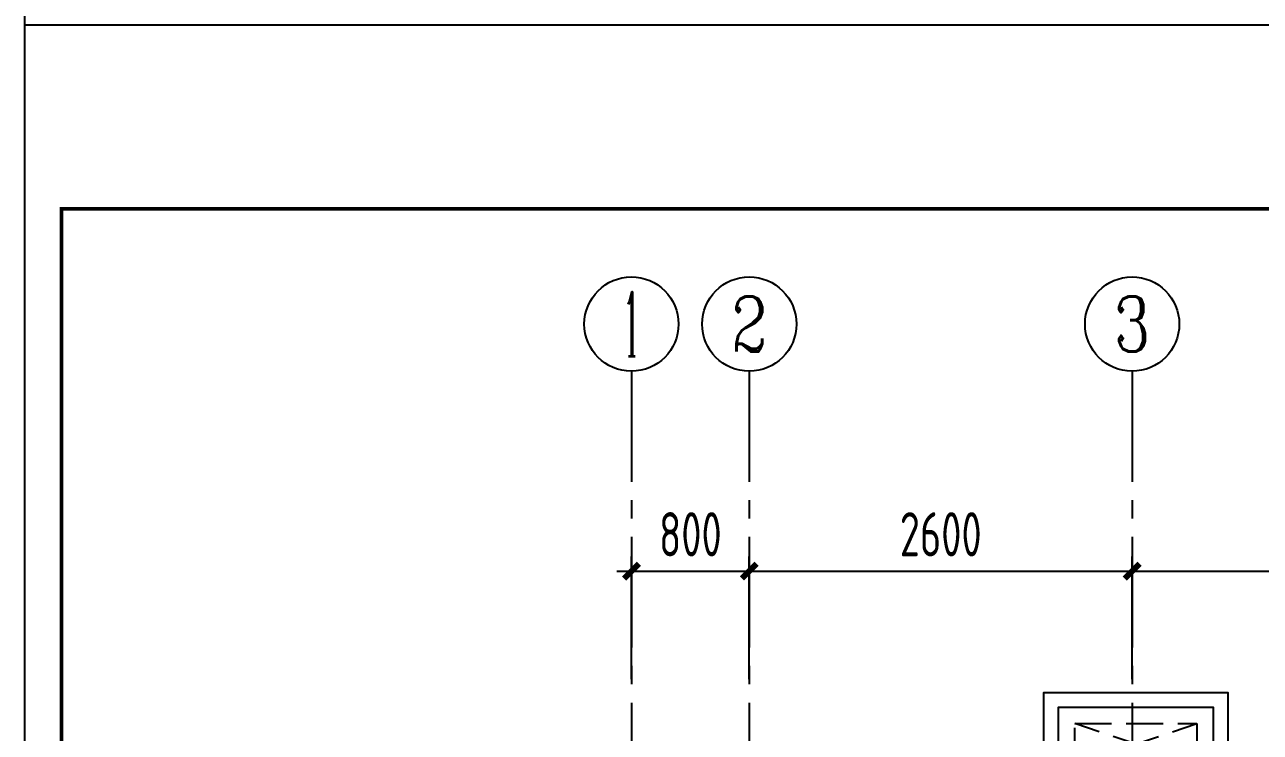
# Model space of a CAD drawing. Header units: millimetres. Extents: x -133666 to 228300, y -346623 to 180165.
# Drawn here: x 22354 to 30744, y -199396 to -194593 of the extents above; entities that cross this region are included whole.
import ezdxf
from ezdxf.enums import TextEntityAlignment as Align

# ---------------------------------------------------------------- set-up
doc = ezdxf.new("R2010")
doc.units = ezdxf.units.MM
doc.header["$LTSCALE"] = 1000
for name, pattern in [('CENTER', [50.8, 31.75, -6.35, 6.35, -6.35]), ('CENTER2', [1.125, 0.75, -0.125, 0.125, -0.125]), ('DASH', [0.35, 0.25, -0.1])]:
    doc.linetypes.add(name, pattern=pattern)
doc.layers.get('0').update_dxf_attribs({"linetype": 'CONTINUOUS'})
doc.layers.get('Defpoints').update_dxf_attribs({"color": 6, "linetype": 'CONTINUOUS'})
for name, color, linetype in [('6#轴网(1-4)20181120$0$11 12 17 18 19 20 21 22-ZW$0$AXIS_轴号_A', 8, 'CONTINUOUS'), ('6#轴网(1-4)20181120$0$11 12 17 18 19 20 21 22-ZW$0$AXIS_轴文_A', 8, 'CONTINUOUS'), ('6#轴网(1-4)20181120$0$AXIS_TEXT', 8, 'CONTINUOUS'), ('A-area', 23, 'CONTINUOUS'), ('A-空调室外机', 5, 'DASH'), ('AXIS', 253, 'CENTER'), ('BORDER', 7, 'CONTINUOUS'), ('DIM', 3, 'CONTINUOUS'), ('WALL', 2, 'CONTINUOUS'), ('ZZ001-PC 轮廓', 30, 'CONTINUOUS'), ('栏杆', 142, 'CONTINUOUS')]:
    doc.layers.add(name, color=color, linetype=linetype)
doc.styles.add('6#轴网(1-4)20181120$0$11 12 17 18 19 20 21 22-ZW$0$_TCH_AXIS', font='COMPLEX', dxfattribs={"bigfont": 'GBCBIG'})
doc.styles.add('6#轴网(1-4)20181120$0$COMPLEX', font='COMPLEX')
doc.styles.add('ZZ', font='tssdeng.shx', dxfattribs={"width": 0.7, "bigfont": 'tssdchn.shx'})
doc.dimstyles.new('TSSD_100_100', dxfattribs={"dimtxt": 300, "dimasz": 100, "dimexe": 100, "dimexo": 250, "dimgap": 100, "dimtad": 1, "dimdec": 0, "dimzin": 0, "dimdsep": 46, "dimtxsty": 'ZZ', "dimblk": 'ARCHTICK', "dimcen": 0, "dimdle": 100, "dimclrd": 256, "dimclrt": 7, "dimadec": 0, "dimazin": 0, "dimtfac": 1, "dimtdec": 0, "dimtix": 1, "dimtmove": 2, "dimatfit": 3, "dimfxl": 0, "dimtolj": 1, "dimtzin": 0, "dimarcsym": 0})

# ---------------------------------------------------------------- blocks, each defined once
blk = doc.blocks.new('_ArchTick')
at = {"color": 0, "linetype": 'ByBlock', "const_width": 0.4}
blk.add_lwpolyline([(-0.5, -0.5), (0.5, 0.5)], dxfattribs=at)
blk = doc.blocks.new('*D358')
at = {"layer": 'Defpoints', "color": 0}
for p in [(6800, 10424), (3400, 9440.5), (6800, 9440.5)]:
    blk.add_point(p, dxfattribs=at)
at = {"layer": 'DIM', "color": 0, "lineweight": -2}
for p, q in [((3400, 9690.5), (3400, 10524)), ((6800, 9690.5), (6800, 10524))]:
    blk.add_line(p, q, dxfattribs=at)
at = {"layer": 'DIM', "lineweight": -2}
blk.add_line((3300, 10424), (6900, 10424), dxfattribs=at)
at = {"layer": 'DIM', "lineweight": -2, "xscale": 100, "yscale": 100, "zscale": 100, "rotation": 180}
blk.add_blockref('_ArchTick', (3400, 10424), dxfattribs=at)
at = {"layer": 'DIM', "lineweight": -2, "xscale": 100, "yscale": 100, "zscale": 100}
blk.add_blockref('_ArchTick', (6800, 10424), dxfattribs=at)
at = {"layer": 'DIM', "color": 7, "insert": (5100, 10674), "char_height": 300, "attachment_point": 5, "style": 'ZZ'}
blk.add_mtext('\\A1;3400', dxfattribs=at)
blk = doc.blocks.new('6#轴网(1-4)20181120$0$_AXISO')
at = {"color": 8}
blk.add_circle((0, 0), 0.5, dxfattribs=at)
at = {"layer": '6#轴网(1-4)20181120$0$AXIS_TEXT', "color": 8, "style": '6#轴网(1-4)20181120$0$COMPLEX', "width": 1.041667}
blk.add_attdef('A', text='', height=0.56, dxfattribs=at).set_placement((-0.25, -0.28), (0.25, -0.28), align=Align.FIT)
blk = doc.blocks.new('*D364')
at = {"layer": 'Defpoints', "color": 0}
for p in [(800, 10424), (0, 9440.5), (800, 9440.5)]:
    blk.add_point(p, dxfattribs=at)
at = {"layer": 'DIM', "color": 0, "lineweight": -2}
for p, q in [((0, 9690.5), (0, 10524)), ((800, 9690.5), (800, 10524))]:
    blk.add_line(p, q, dxfattribs=at)
at = {"layer": 'DIM', "lineweight": -2}
blk.add_line((-100, 10424), (900, 10424), dxfattribs=at)
at = {"layer": 'DIM', "lineweight": -2, "xscale": 100, "yscale": 100, "zscale": 100, "rotation": 180}
blk.add_blockref('_ArchTick', (0, 10424), dxfattribs=at)
at = {"layer": 'DIM', "lineweight": -2, "xscale": 100, "yscale": 100, "zscale": 100}
blk.add_blockref('_ArchTick', (800, 10424), dxfattribs=at)
at = {"layer": 'DIM', "color": 7, "insert": (400, 10674), "char_height": 300, "attachment_point": 5, "style": 'ZZ'}
blk.add_mtext('\\A1;800', dxfattribs=at)
blk = doc.blocks.new('*D365')
at = {"layer": 'Defpoints', "color": 0}
for p in [(3400, 10424), (800, 9440.5), (3400, 9440.5)]:
    blk.add_point(p, dxfattribs=at)
at = {"layer": 'DIM', "color": 0, "lineweight": -2}
for p, q in [((800, 9690.5), (800, 10524)), ((3400, 9690.5), (3400, 10524))]:
    blk.add_line(p, q, dxfattribs=at)
at = {"layer": 'DIM', "lineweight": -2}
blk.add_line((700, 10424), (3500, 10424), dxfattribs=at)
at = {"layer": 'DIM', "lineweight": -2, "xscale": 100, "yscale": 100, "zscale": 100, "rotation": 180}
blk.add_blockref('_ArchTick', (800, 10424), dxfattribs=at)
at = {"layer": 'DIM', "lineweight": -2, "xscale": 100, "yscale": 100, "zscale": 100}
blk.add_blockref('_ArchTick', (3400, 10424), dxfattribs=at)
at = {"layer": 'DIM', "color": 7, "insert": (2100, 10674), "char_height": 300, "attachment_point": 5, "style": 'ZZ'}
blk.add_mtext('\\A1;2600', dxfattribs=at)
blk = doc.blocks.new('ktswaj')
at = {"linetype": 'DASH'}
blk.add_lwpolyline([(15990.1, 179082.6), (15990.1, 178253.3), (16268.4, 178253.3), (16268.4, 179082.6)], close=True, dxfattribs=at)
for points in [[(15990.1, 179082.6), (16268.4, 178253.3)], [(15990.1, 178253.3), (16268.4, 179082.6)]]:
    blk.add_lwpolyline(points, dxfattribs=at)
blk = doc.blocks.new('A3ktsjw')
at = {"layer": '栏杆'}
for points in [[(-26114.3, 169534.8), (-26114.3, 170134.8), (-24864.3, 170134.8), (-24864.3, 169534.8)], [(-26014.3, 169534.8), (-26014.3, 170034.8), (-24964.3, 170034.8), (-24964.3, 169534.8)]]:
    blk.add_lwpolyline(points, dxfattribs=at)
at = {"layer": 'A-空调室外机', "extrusion": (0, 0, -1), "zscale": -1, "rotation": 90}
blk.add_blockref('ktswaj', (204157.2, 153655.5), dxfattribs=at)
blk = doc.blocks.new('B20190319225928')
at = {"layer": 'BORDER'}
blk.add_lwpolyline([(0, 0), (0, 29700), (42000, 29700), (42000, 0)], close=True, dxfattribs=at)
at = {"layer": 'BORDER', "const_width": 50}
blk.add_lwpolyline([(2500, 500), (2500, 29200), (41500, 29200), (41500, 500)], close=True, dxfattribs=at)
blk = doc.blocks.new('B20190222125856')
at = {"layer": 'AXIS', "linetype": 'CENTER2'}
for p, q in [((0, 11781), (0, -2685.7)), ((800, 11781), (800, 5144.8)), ((3400, 11781), (3400, -2685.7))]:
    blk.add_line(p, q, dxfattribs=at)
at = {"layer": '6#轴网(1-4)20181120$0$11 12 17 18 19 20 21 22-ZW$0$AXIS_轴号_A'}
ref = blk.add_blockref('6#轴网(1-4)20181120$0$_AXISO', (0, 12101), dxfattribs=dict(at, xscale=640, yscale=640, zscale=640))
ref.add_attrib('A', '1', dxfattribs={"layer": '6#轴网(1-4)20181120$0$11 12 17 18 19 20 21 22-ZW$0$AXIS_轴文_A', "height": 435.8, "style": '6#轴网(1-4)20181120$0$11 12 17 18 19 20 21 22-ZW$0$_TCH_AXIS', "width": 0.555556}).set_placement((-51.9, 11883.1), (51.9, 11883.1), align=Align.FIT)
ref = blk.add_blockref('6#轴网(1-4)20181120$0$_AXISO', (800, 12101), dxfattribs=dict(at, xscale=640, yscale=640, zscale=640))
ref.add_attrib('A', '2', dxfattribs={"layer": '6#轴网(1-4)20181120$0$11 12 17 18 19 20 21 22-ZW$0$AXIS_轴文_A', "height": 372.8, "style": '6#轴网(1-4)20181120$0$11 12 17 18 19 20 21 22-ZW$0$_TCH_AXIS'}).set_placement((675.7, 11914.6), (924.3, 11914.6), align=Align.FIT)
ref = blk.add_blockref('6#轴网(1-4)20181120$0$_AXISO', (3400, 12101), dxfattribs=dict(at, xscale=640, yscale=640, zscale=640))
ref.add_attrib('A', '3', dxfattribs={"layer": '6#轴网(1-4)20181120$0$11 12 17 18 19 20 21 22-ZW$0$AXIS_轴文_A', "height": 372.8, "style": '6#轴网(1-4)20181120$0$11 12 17 18 19 20 21 22-ZW$0$_TCH_AXIS'}).set_placement((3275.7, 11914.6), (3524.3, 11914.6), align=Align.FIT)
at = {"layer": 'DIM'}
for base, p1, p2, picture, middle in [((800, 10424), (0, 9440.5), (800, 9440.5), '*D364', (400, 10674)), ((3400, 10424), (800, 9440.5), (3400, 9440.5), '*D365', (2100, 10674)), ((6800, 10424), (3400, 9440.5), (6800, 9440.5), '*D358', (5100, 10674))]:
    dim = blk.add_linear_dim(base=base, p1=p1, p2=p2, dimstyle='TSSD_100_100', dxfattribs=at)
    dim.commit()
    dim.dimension.update_dxf_attribs({"geometry": picture, "text_midpoint": middle})

msp = doc.modelspace()

# ---------------------------------------------------------------- linework, layer by layer
at = {"layer": 'ZZ001-PC 轮廓'}
msp.add_xline((22353.8, -133793.6), (0, 1), dxfattribs=at)

# ---------------------------------------------------------------- block references
at = {"layer": 'A-area'}
msp.add_blockref('A3ktsjw', (55388.3, -369260.5), dxfattribs=at)
at = {"layer": 'DIM'}
msp.add_blockref('B20190222125856', (26474, -208725.7), dxfattribs=at)
at = {"layer": 'WALL', "xscale": 0.5, "yscale": 0.5, "zscale": 0.5, "rotation": 270}
msp.add_blockref('B20190319225928', (22353.8, -194593), dxfattribs=at)

doc.saveas('drawing.dxf')
